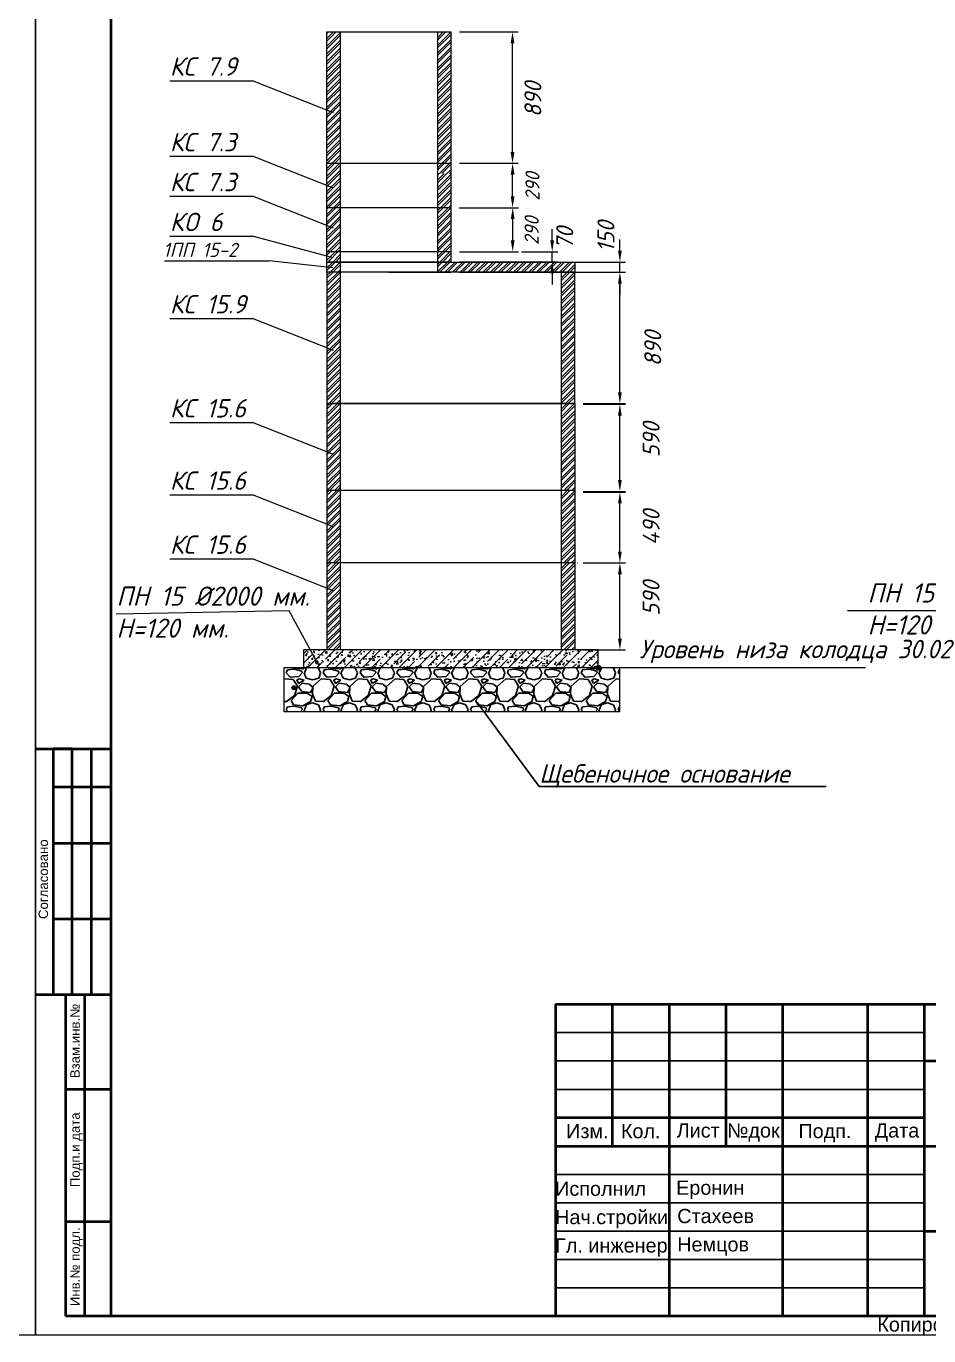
# Model space of a CAD drawing. Header units: millimetres. Extents: x 1064 to 180712, y 574 to 40185.
# Drawn here: x 140897 to 156811, y 574 to 23658 of the extents above; entities that cross this region are included whole.
import ezdxf

# ---------------------------------------------------------------- set-up
doc = ezdxf.new("R2010")
doc.units = ezdxf.units.MM
doc.layers.add('.', color=7, linetype='Continuous', lineweight=0, true_color=0xffffff)
for name, color, linetype, lineweight in [('00-рамка', 7, 'Continuous', 40), ('Канализация К1', 14, 'Continuous', 40), ('норма', 7, 'Continuous', 50), ('Размеры КР', 23, 'Continuous', 13), ('Тонко', 7, 'Continuous', 15)]:
    doc.layers.add(name, color=color, linetype=linetype, lineweight=lineweight)
doc.styles.add('2_5-Ариел', font='arial.ttf', dxfattribs={"height": 2.5})
doc.styles.add('GOST-2.304_Type-B_italic', font='GOST Common Italic.ttf')
doc.styles.add('Line_GUGK', font='GOST Common.ttf')
doc.styles.add('Ариель-2_5', font='arial.ttf')
doc.styles.add('ГОСТ', font='GOST Common Italic.ttf', dxfattribs={"height": 300})
doc.linetypes.add('MYOTKOS', pattern='A,0.25,["|",Line_GUGK,S=0.5,R=0,X=0,Y=0.1],0.5,["|",Line_GUGK,S=0.9,R=0,X=0,Y=0.3],0.25', length=1)
doc.dimstyles.new('М 50', dxfattribs={"dimscale": 0, "dimtxt": 300, "dimasz": 200, "dimexe": 100, "dimexo": 150, "dimgap": 70, "dimtad": 1, "dimdec": 0, "dimlfac": 0.5, "dimdsep": 46, "dimtxsty": 'ГОСТ', "dimcen": 100, "dimdle": 150, "dimclrd": 256, "dimclre": 256, "dimclrt": 256, "dimazin": 3, "dimtfac": 1, "dimtdec": 0, "dimtmove": 1, "dimatfit": 3, "dimfxl": 100, "dimtolj": 1, "dimlwd": -1, "dimlwe": -1, "dimarcsym": 0})
pattern_1 = [(45, (-267289.36, -631709.12), (-67.351921, 67.351921), []), (45, (-267244.46, -631709.12), (-67.351921, 67.351921), [])]

# ---------------------------------------------------------------- blocks, each defined once
blk = doc.blocks.new('*D92')
at = {"layer": 'Defpoints', "color": 0, "transparency": 16777216}
for p in [(150568, 14198), (151365, 14198), (150568, 12664)]:
    blk.add_point(p, dxfattribs=at)
at = {"layer": 'Размеры КР', "transparency": 16777216}
for p, q in [((150718, 14198), (151465, 14198)), ((151365, 12864), (151365, 13998)), ((150718, 12664), (151465, 12664))]:
    blk.add_line(p, q, dxfattribs=at)
for points in [[(151331, 13998), (151398, 13998), (151365, 14198)], [(151331, 12864), (151398, 12864), (151365, 12664)]]:
    blk.add_solid(points, dxfattribs=at)
at = {"layer": 'Размеры КР', "lineweight": 13, "transparency": 16777216, "insert": (151915, 13572), "char_height": 300, "attachment_point": 5, "rotation": 90, "style": 'ГОСТ'}
blk.add_mtext('\\A1;590', dxfattribs=at)
blk = doc.blocks.new('*D93')
at = {"layer": 'Defpoints', "color": 0, "transparency": 16777216}
for p in [(150568, 19320), (151365, 19320), (150568, 17006)]:
    blk.add_point(p, dxfattribs=at)
at = {"layer": 'Размеры КР', "transparency": 16777216}
for p, q in [((150718, 19320), (151465, 19320)), ((151365, 17206), (151365, 19120)), ((150718, 17006), (151465, 17006))]:
    blk.add_line(p, q, dxfattribs=at)
for points in [[(151331, 19120), (151398, 19120), (151365, 19320)], [(151331, 17206), (151398, 17206), (151365, 17006)]]:
    blk.add_solid(points, dxfattribs=at)
at = {"layer": 'Размеры КР', "lineweight": 13, "transparency": 16777216, "insert": (151944, 17974), "char_height": 300, "attachment_point": 5, "rotation": 90, "style": 'ГОСТ'}
blk.add_mtext('\\A1;890', dxfattribs=at)
blk = doc.blocks.new('*D97')
at = {"layer": 'Defpoints', "color": 0, "transparency": 16777216}
for p in [(148384, 19501), (151365, 19501), (148384, 19320)]:
    blk.add_point(p, dxfattribs=at)
at = {"layer": 'Размеры КР', "transparency": 16777216}
for p, q in [((151365, 19701), (151365, 19901)), ((148534, 19501), (151465, 19501)), ((151365, 19320), (151365, 19501)), ((148534, 19320), (151465, 19320)), ((151365, 19120), (151365, 18920))]:
    blk.add_line(p, q, dxfattribs=at)
for points in [[(151331, 19701), (151398, 19701), (151365, 19501)], [(151331, 19120), (151398, 19120), (151365, 19320)]]:
    blk.add_solid(points, dxfattribs=at)
at = {"layer": 'Размеры КР', "lineweight": 13, "transparency": 16777216, "insert": (151119, 19948), "char_height": 300, "attachment_point": 5, "rotation": 90, "style": 'ГОСТ'}
blk.add_mtext('\\A1;150', dxfattribs=at)
blk = doc.blocks.new('*D98')
at = {"layer": 'Defpoints', "color": 0, "transparency": 16777216}
for p in [(148382, 20458), (149475, 20458), (148384, 19683)]:
    blk.add_point(p, dxfattribs=at)
at = {"layer": 'Размеры КР', "transparency": 16777216}
for p, q in [((148532, 20458), (149575, 20458)), ((149475, 19883), (149475, 20258)), ((148534, 19683), (149575, 19683))]:
    blk.add_line(p, q, dxfattribs=at)
for points in [[(149441, 20258), (149508, 20258), (149475, 20458)], [(149441, 19883), (149508, 19883), (149475, 19683)]]:
    blk.add_solid(points, dxfattribs=at)
at = {"layer": 'Размеры КР', "lineweight": 13, "transparency": 16777216, "insert": (149810, 20051), "char_height": 300, "attachment_point": 5, "rotation": 90, "style": 'ГОСТ'}
blk.add_mtext('\\A1;{\\H0.83333x;290}', dxfattribs=at)
blk = doc.blocks.new('*D99')
at = {"layer": 'Defpoints', "color": 0, "transparency": 16777216}
for p in [(148384, 21242), (149473, 21242), (148382, 20458)]:
    blk.add_point(p, dxfattribs=at)
at = {"layer": 'Размеры КР', "transparency": 16777216}
for p, q in [((148534, 21242), (149573, 21242)), ((149473, 20658), (149473, 21042)), ((148532, 20458), (149573, 20458))]:
    blk.add_line(p, q, dxfattribs=at)
for points in [[(149440, 21042), (149506, 21042), (149473, 21242)], [(149440, 20658), (149506, 20658), (149473, 20458)]]:
    blk.add_solid(points, dxfattribs=at)
at = {"layer": 'Размеры КР', "lineweight": 13, "transparency": 16777216, "insert": (149823, 20831), "char_height": 300, "attachment_point": 5, "rotation": 90, "style": 'ГОСТ'}
blk.add_mtext('\\A1;{\\H0.83333x;290}', dxfattribs=at)
blk = doc.blocks.new('*D100')
at = {"layer": 'Defpoints', "color": 0, "transparency": 16777216}
for p in [(148384, 23556), (149471, 23556), (148384, 21242)]:
    blk.add_point(p, dxfattribs=at)
at = {"layer": 'Размеры КР', "transparency": 16777216}
for p, q in [((148534, 23556), (149571, 23556)), ((149471, 21442), (149471, 23356)), ((148534, 21242), (149571, 21242))]:
    blk.add_line(p, q, dxfattribs=at)
for points in [[(149438, 23356), (149505, 23356), (149471, 23556)], [(149438, 21442), (149505, 21442), (149471, 21242)]]:
    blk.add_solid(points, dxfattribs=at)
at = {"layer": 'Размеры КР', "lineweight": 13, "transparency": 16777216, "insert": (149831, 22365), "char_height": 300, "attachment_point": 5, "rotation": 90, "style": 'ГОСТ'}
blk.add_mtext('\\A1;890', dxfattribs=at)
blk = doc.blocks.new('*D142')
at = {"layer": 'Defpoints', "color": 0, "transparency": 16777216}
for p in [(150568, 16993), (151365, 16993), (150568, 15459)]:
    blk.add_point(p, dxfattribs=at)
at = {"layer": 'Размеры КР', "transparency": 16777216}
for p, q in [((150718, 16993), (151465, 16993)), ((151365, 15659), (151365, 16793)), ((150718, 15459), (151465, 15459))]:
    blk.add_line(p, q, dxfattribs=at)
for points in [[(151331, 16793), (151398, 16793), (151365, 16993)], [(151331, 15659), (151398, 15659), (151365, 15459)]]:
    blk.add_solid(points, dxfattribs=at)
at = {"layer": 'Размеры КР', "lineweight": 13, "transparency": 16777216, "insert": (151915, 16367), "char_height": 300, "attachment_point": 5, "rotation": 90, "style": 'ГОСТ'}
blk.add_mtext('\\A1;590', dxfattribs=at)
blk = doc.blocks.new('*D143')
at = {"layer": 'Defpoints', "color": 0, "transparency": 16777216}
for p in [(150568, 15446), (151365, 15446), (150568, 14198)]:
    blk.add_point(p, dxfattribs=at)
at = {"layer": 'Размеры КР', "transparency": 16777216}
for p, q in [((150718, 15446), (151465, 15446)), ((151365, 14398), (151365, 15246)), ((150718, 14198), (151465, 14198))]:
    blk.add_line(p, q, dxfattribs=at)
for points in [[(151331, 15246), (151398, 15246), (151365, 15446)], [(151331, 14398), (151398, 14398), (151365, 14198)]]:
    blk.add_solid(points, dxfattribs=at)
at = {"layer": 'Размеры КР', "lineweight": 13, "transparency": 16777216, "insert": (151915, 14821), "char_height": 300, "attachment_point": 5, "rotation": 90, "style": 'ГОСТ'}
blk.add_mtext('\\A1;490', dxfattribs=at)
blk = doc.blocks.new('*D150')
at = {"layer": 'Defpoints', "color": 0, "linetype": 'MYOTKOS', "transparency": 16777216}
for p in [(149482, 19683), (150171, 19683), (148384, 19502)]:
    blk.add_point(p, dxfattribs=at)
at = {"layer": 'Размеры КР', "transparency": 16777216}
for p, q in [((150171, 19883), (150171, 20083)), ((149632, 19683), (150271, 19683)), ((150171, 19502), (150171, 19683)), ((148534, 19502), (150271, 19502)), ((150171, 19302), (150171, 19102))]:
    blk.add_line(p, q, dxfattribs=at)
at = {"layer": 'Размеры КР', "linetype": 'MYOTKOS', "transparency": 16777216}
for points in [[(150137, 19883), (150204, 19883), (150171, 19683)], [(150137, 19302), (150204, 19302), (150171, 19502)]]:
    blk.add_solid(points, dxfattribs=at)
at = {"layer": 'Размеры КР', "linetype": 'MYOTKOS', "transparency": 16777216, "insert": (150393, 19920), "char_height": 300, "attachment_point": 5, "rotation": 90, "style": 'ГОСТ'}
blk.add_mtext('\\A1;70', dxfattribs=at)

msp = doc.modelspace()

# ---------------------------------------------------------------- hatches: boundary and pattern name
at = {"layer": '.', "linetype": 'Continuous', "lineweight": 15}
h = msp.add_hatch(dxfattribs=at)
h.set_pattern_fill('ANSI32', color=0, scale=10)
h.set_pattern_definition([(45, (-265703.28, -581631.07), (-67.351921, 67.351921), []), (45, (-265658.38, -581631.07), (-67.351921, 67.351921), [])])
h.paths.add_polyline_path([(164333.4, 14197.5), (164099.4, 14197.5), (164099.4, 12663.5), (164333.4, 12663.5)])
h.paths.add_polyline_path([(165905.9, 13111.4), (165905.9, 14032.8), (165455.9, 14032.8), (165455.9, 13111.4)], flags=9)
h.paths.add_polyline_path([(165963.9, 14463.1), (165963.9, 15384.6), (165513.9, 15384.6), (165513.9, 14463.1)], flags=9)
h.paths.add_polyline_path([(165984, 16245.7), (165984, 17167.2), (165534, 17167.2), (165534, 16245.7)], flags=9)
h.paths.add_polyline_path([(166057.5, 17818.4), (166057.5, 18454.1), (165607.5, 18454.1), (165607.5, 17818.4)], flags=9)
h.paths.add_polyline_path([(164075.2, 18220.8), (164075.2, 19013.7), (163675.2, 19013.7), (163675.2, 18220.8)], flags=9)
h.paths.add_polyline_path([(164264.1, 19418.4), (164264.1, 20211.3), (163864.1, 20211.3), (163864.1, 19418.4)], flags=9)
h.paths.add_polyline_path([(164243.5, 20721.7), (164243.5, 21814.6), (163793.5, 21814.6), (163793.5, 20721.7)], flags=9)
h.paths.add_polyline_path([(160518.3, 22656.2), (161719.3, 22656.2), (161719.3, 23584.7), (160518.3, 23584.7)], flags=9)
h.paths.add_polyline_path([(160399.8, 36591.7), (161625.5, 36591.7), (161625.5, 37520.3), (160399.8, 37520.3)], flags=9)
h.paths.add_polyline_path([(157338.4, 35445.2), (159014.9, 35445.2), (159014.9, 35931.9), (157338.4, 35931.9)], flags=9)
h.paths.add_polyline_path([(157311.8, 34038.8), (159003.7, 34038.8), (159003.7, 34525.5), (157311.8, 34525.5)], flags=9)
h.paths.add_polyline_path([(157311.8, 33235.7), (158555.6, 33235.7), (158555.6, 33722.4), (157311.8, 33722.4)], flags=9)
h.paths.add_polyline_path([(157177.2, 21429.7), (158853.7, 21429.7), (158853.7, 21916.4), (157177.2, 21916.4)], flags=9)
h.paths.add_polyline_path([(157177.2, 20097.6), (158869.2, 20097.6), (158869.2, 20584.3), (157177.2, 20584.3)], flags=9)
h.paths.add_polyline_path([(157177.2, 19393.5), (158869.2, 19393.5), (158869.2, 19880.2), (157177.2, 19880.2)], flags=9)
h.paths.add_polyline_path([(157177.2, 18690.3), (158421.1, 18690.3), (158421.1, 19177), (157177.2, 19177)], flags=9)
h.paths.add_polyline_path([(157177.2, 17239.9), (159100.9, 17239.9), (159100.9, 17726.6), (157177.2, 17726.6)], flags=9)
h.paths.add_polyline_path([(157177.2, 15558), (159100.9, 15558), (159100.9, 16044.7), (157177.2, 16044.7)], flags=9)
h.paths.add_polyline_path([(157177.2, 14276), (159100.9, 14276), (159100.9, 14762.7), (157177.2, 14762.7)], flags=9)
h.paths.add_polyline_path([(154366.8, 11491.1), (157500.8, 11491.1), (157500.8, 12520.3), (154366.8, 12520.3)], flags=9)
h.paths.add_polyline_path([(155307.6, 12851), (159886.7, 12851), (159886.7, 13921.3), (155307.6, 13921.3)], flags=9)
h.paths.add_polyline_path([(165394.9, 11785.8), (169395.5, 11785.8), (169395.5, 12923.3), (165394.9, 12923.3)], flags=9)
h.paths.add_polyline_path([(157311.8, 31406.6), (159235.5, 31406.6), (159235.5, 31893.4), (157311.8, 31893.4)], flags=9)
h.paths.add_polyline_path([(157311.8, 29724.7), (159235.5, 29724.7), (159235.5, 30211.4), (157311.8, 30211.4)], flags=9)
h.paths.add_polyline_path([(157311.8, 28442.7), (159235.5, 28442.7), (159235.5, 28929.4), (157311.8, 28929.4)], flags=9)
h.paths.add_polyline_path([(154501.4, 25657.8), (157635.3, 25657.8), (157635.3, 26687), (154501.4, 26687)], flags=9)
h.paths.add_polyline_path([(155442.1, 27017.7), (160021.2, 27017.7), (160021.2, 28088), (155442.1, 28088)], flags=9)
h.paths.add_polyline_path([(165529.5, 25952.5), (169530.1, 25952.5), (169530.1, 27090), (165529.5, 27090)], flags=9)
at = {"layer": '.', "linetype": 'MYOTKOS'}
h = msp.add_hatch(dxfattribs=at)
h.set_pattern_fill('ANSI32', color=0, scale=10)
h.set_pattern_definition(pattern_1)
h.paths.add_polyline_path([(146433.9, 23556), (146199.9, 23556), (146199.9, 21061), (146433.9, 21061)])
h.paths.add_polyline_path([(146433.9, 21061), (146199.9, 21061), (146199.9, 20281), (146433.9, 20281)])
h.paths.add_polyline_path([(146433.9, 20281), (146199.9, 20281), (146199.9, 19501), (146433.9, 19501)])
h.paths.add_polyline_path([(148383.9, 21061), (148148.8, 21061), (148148.5, 20281), (148383.9, 20281)])
h.paths.add_polyline_path([(148383.9, 20281), (148148.5, 20281), (148148.1, 19501.4), (148383.9, 19501.5)])
h.paths.add_polyline_path([(146433.9, 19500.6), (146199.9, 19500.5), (146199.9, 19319.5), (146433.9, 19319.5)])
h.paths.add_polyline_path([(148383.9, 19500.5), (148148.1, 19500.6), (148148, 19319.9), (148383.9, 19320)])
h.paths.add_polyline_path([(150567.9, 19500.5), (148383.9, 19500.5), (148383.9, 19319.5), (150567.9, 19319.5)])
h.paths.add_polyline_path([(150567.9, 19319.5), (150333.9, 19319.5), (150333.9, 18565.5), (150333.9, 17005.5), (150567.9, 17005.5)])
h.paths.add_polyline_path([(146433.9, 18565.5), (146433.9, 19319.1), (146199.9, 19319), (146199.9, 17005.5), (146433.9, 17005.5)])
h.paths.add_polyline_path([(160199.4, 23229.7), (159965.4, 23229.7), (159965.4, 21061.5), (159965.4, 20825.7), (160199.4, 20825.7)])
h.paths.add_polyline_path([(160199.4, 20825.7), (159965.4, 20825.7), (159965.4, 20281.5), (159965.4, 20045.7), (160199.4, 20045.7)])
h.paths.add_polyline_path([(162149.4, 20825.7), (161914.2, 20825.7), (161913.8, 20045.7), (162149.4, 20045.7), (162149.4, 20281.5)])
h.paths.add_polyline_path([(162149.4, 21061.5), (162149.4, 23229.7), (161915.3, 23229.7), (161914.2, 20825.7), (162149.4, 20825.7)])
h.paths.add_polyline_path([(160199.4, 20045.7), (159965.4, 20045.7), (159965.4, 19864.3), (160199.4, 19864.3)])
h.paths.add_polyline_path([(160199.4, 19864.3), (159965.4, 19864.3), (159965.4, 19863.7), (159965.4, 19682.5), (160199.4, 19682.5)])
h.paths.add_polyline_path([(160199.4, 19682.5), (159965.4, 19682.5), (159965.4, 19501.5), (160199.4, 19501.5)])
h.paths.add_polyline_path([(160199.4, 19500.8), (159965.4, 19500.8), (159965.4, 19500.5), (159965.4, 19319.5), (160199.4, 19319.5)])
h.paths.add_polyline_path([(162149.4, 20045.7), (161913.8, 20045.7), (161913.7, 19864.3), (162149.4, 19864.3)])
h.paths.add_polyline_path([(162149.4, 19864.3), (161913.7, 19864.3), (161913.7, 19682.5), (162149.4, 19682.5)])
h.paths.add_polyline_path([(162149.4, 19682.5), (161913.7, 19682.5), (161913.6, 19501.9), (162149.4, 19502)])
h.paths.add_polyline_path([(162149.4, 19500.8), (161913.6, 19500.8), (161913.5, 19319.9), (162149.4, 19320)])
at = {"layer": '.', "linetype": 'Continuous', "lineweight": 15}
h = msp.add_hatch(dxfattribs=at)
h.set_pattern_fill('ANSI32', color=0, scale=10)
h.set_pattern_definition([(45, (-279468.76, -580357.07), (-67.351921, 67.351921), []), (45, (-279423.855, -580357.07), (-67.351921, 67.351921), [])])
h.paths.add_polyline_path([(148148.8, 21061), (148383.9, 21061), (148383.9, 23556), (148149.9, 23556)])
h = msp.add_hatch(dxfattribs=at)
h.set_pattern_fill('ANSI32', color=0, scale=10)
h.set_pattern_definition([(45, (-279603.31, -592989.78), (-67.351921, 67.351921), []), (45, (-279558.41, -592989.78), (-67.351921, 67.351921), [])])
h.paths.add_polyline_path([(146199.9, 15471.5), (146433.9, 15471.5), (146433.9, 17005.5), (146199.9, 17005.5)])
h.paths.add_polyline_path([(150567.9, 17005.5), (150333.9, 17005.5), (150333.9, 15471.5), (150567.9, 15471.5)])
h = msp.add_hatch(dxfattribs=at)
h.set_pattern_fill('ANSI32', color=0, scale=10)
h.set_pattern_definition([(45, (-279468.76, -580097.07), (-67.351921, 67.351921), []), (45, (-279423.855, -580097.07), (-67.351921, 67.351921), [])])
h.paths.add_polyline_path([(146433.9, 15471.5), (146199.9, 15471.5), (146199.9, 14197.5), (146433.9, 14197.5)])
at = {"layer": '.', "linetype": 'MYOTKOS'}
h = msp.add_hatch(dxfattribs=at)
h.set_pattern_fill('ANSI32', color=0, scale=10)
h.set_pattern_definition([(45, (-269365.58, -631709.12), (-67.351921, 67.351921), []), (45, (-269320.68, -631709.12), (-67.351921, 67.351921), [])])
h.paths.add_polyline_path([(150567.9, 15471.5), (150333.9, 15471.5), (150333.9, 14197.5), (150567.9, 14197.5)])
at = {"layer": '.', "linetype": 'Continuous', "lineweight": 15}
h = msp.add_hatch(dxfattribs=at)
h.set_pattern_fill('ANSI32', color=0, scale=10)
h.set_pattern_definition([(45, (-279468.76, -581631.07), (-67.351921, 67.351921), []), (45, (-279423.855, -581631.07), (-67.351921, 67.351921), [])])
h.paths.add_polyline_path([(146433.9, 14197.5), (146199.9, 14197.5), (146199.9, 12663.5), (146433.9, 12663.5)])
at = {"layer": '.', "linetype": 'MYOTKOS'}
h = msp.add_hatch(dxfattribs=at)
h.set_pattern_fill('ANSI32', color=0, scale=10)
h.set_pattern_definition(pattern_1)
h.paths.add_polyline_path([(150567.9, 14197.5), (150333.9, 14197.5), (150333.9, 12663.5), (150567.9, 12663.5)])
h = msp.add_hatch()
h.set_pattern_fill('GRAVEL', color=256, scale=650)
h.set_pattern_definition([(228.0127875, (-1401891.38, -224345.596), (-5200, -5850), [87.4484, -8657.40723]), (184.9697407, (-1401949.88, -224410.596), (7800, 650), [150.0642, -14856.3511]), (132.510447, (-1402099.38, -224423.596), (6500, -7150), [105.8122, -10475.4212]), (267.273689, (-1402352.88, -224586.096), (650, 13000), [136.6547, -13528.81273]), (292.8336542, (-1402359.38, -224722.596), (-3250, 7800), [134.00075, -13266.09253]), (357.273689, (-1402307.38, -224846.096), (-13000, 650), [136.6547, -13528.81273]), (37.6942405, (-1402170.879, -224852.596), (-8450, -6500), [180.71885, -17891.15156]), (72.2553284, (-1402027.879, -224742.096), (4550, 14300), [170.6172, -16891.10897]), (121.4295656, (-1401975.88, -224579.596), (-5200, 8450), [137.1175, -13574.64752]), (175.2363583, (-1402047.38, -224462.596), (7150, -650), [156.5408, -7670.49568]), (222.3974378, (-1402203.379, -224449.596), (-7800, -7150), [202.4412, -20041.69375]), (138.814075, (-1401709.38, -224592.596), (-4550, 3900), [69.09565, -6840.49913]), (171.4692344, (-1401761.38, -224547.096), (8450, -1300), [131.45405, -13013.98242]), (225, (-1401891.4, -224527.6), (-7e-14, -650), [91.92365, -827.31517]), (203.1985905, (-1401936.88, -224449.6), (3250, 1300), [49.5027, -4900.74982]), (291.8014095, (-1401982.38, -224469.1), (-650, 1950), [70.00695, -3430.35017]), (30.9637565, (-1401956.38, -224534.1), (1950, 1300), [113.70385, -3676.41488]), (161.565051, (-1401858.88, -224475.6), (1300, -650), [82.21915, -1973.26133]), (16.3895403, (-1402359.38, -224469.096), (6500, 1950), [115.18, -11402.84935]), (70.346176, (-1402248.88, -224436.596), (-2600, -7150), [96.62965, -9566.31504]), (293.1985905, (-1401858.88, -224345.6), (-1300, 3250), [99.00475, -4851.24777]), (343.6104597, (-1401819.88, -224436.596), (-6500, 1950), [115.18, -11402.84935]), (339.443955, (-1402359.38, -224872.096), (-3250, 1300), [111.072, -5442.53043]), (294.7751406, (-1402255.38, -224911.096), (-3250, 7150), [93.0657, -9213.518]), (66.8014095, (-1401852.38, -224995.6), (1300, 3250), [99.00475, -4851.24777]), (17.3540246, (-1401813.38, -224904.596), (-8450, -2600), [108.96015, -10787.02535]), (69.443955, (-1402170.88, -224995.596), (-1300, -3250), [55.536, -5498.06643]), (101.3099325, (-1401891.38, -224995.6), (-650, 2600), [33.1435, -3281.21918]), (165.963757, (-1401897.88, -224963.1), (1950, -650), [134.00075, -2546.0179]), (186.009006, (-1402027.88, -224930.596), (6500, 650), [124.1825, -12294.05006]), (303.690068, (-1401956.38, -224592.6), (-650, 1300), [93.7443, -2249.86403]), (353.1572266, (-1401904.38, -224670.596), (11050, -1300), [163.6661, -16202.9157]), (60.945396, (-1401741.88, -224690.096), (-2600, -4550), [66.9214, -6625.2382]), (90, (-1401709.4, -224631.6), (-650, 650), [39, -611]), (120.256437, (-1402040.88, -224911.096), (2600, -4550), [90.3006, -8939.788]), (48.0127875, (-1402086.38, -224833.096), (5200, 5850), [174.8968, -8569.95883]), (0, (-1401969.4, -224703.1), (650, 650), [169, -481]), (325.3048465, (-1401800.38, -224703.096), (6500, -4550), [102.7741, -10174.6283]), (254.054604, (-1401715.88, -224761.6), (-650, -2600), [94.6413, -4637.43013]), (207.6459754, (-1401741.88, -224852.596), (-12350, -6500), [154.09225, -15255.15822]), (175.4260787, (-1401878.38, -224924.096), (-8450, 650), [163.01935, -16138.89772])])
h.paths.add_polyline_path([(151355.3, 11571.5), (151355.3, 12351.5), (145446.4, 12351.5), (145446.4, 11571.5)])
at = {"layer": 'Размеры КР', "lineweight": 13}
h = msp.add_hatch(dxfattribs=at)
h.set_pattern_fill('AR-CONC', scale=39)
h.set_pattern_definition([(50, (-1326884.29, -232984.43), (279.73147, -24.473333), [29.25, -321.75]), (355, (-1326884.3, -232984.43), (-54.11302, 293.35493), [23.4, -257.4]), (100.451444, (-1326860.98, -232986.47), (225.61845, 268.881596), [24.858675, -273.445424]), (46.1842, (-1326884.3, -232906.43), (416.22412, -64.55252), [43.875, -482.625]), (96.635635, (-1326849.6, -232911.8), (364.51816, 379.90625), [37.28803, -410.16837]), (351.184164, (-1326884.3, -232906.43), (364.51816, 379.90625), [35.1, -386.1]), (21, (-1326845.29, -232925.93), (232.79375, -157.021367), [29.25, -321.75]), (326, (-1326845.3, -232925.93), (94.89298, 282.80852), [23.4, -257.4]), (71.451445, (-1326825.9, -232939.02), (327.686727, 125.78715), [24.858674, -273.445424]), (37.5, (-1326884.29, -232984.43), (4.7423436, 129.828603), [0, -254.28, 0, -261.3, 0, -258.375]), (7.5, (-1326884.29, -232984.43), (102.59712, 153.820568), [0, -148.98, 0, -248.43, 0, -98.475]), (327.5, (-1326971.26, -232984.43), (208.19075, -8.7964), [0, -97.5, 0, -304.2, 0, -403.65]), (317.5, (-1327010.26, -232984.43), (227.442606, 39.040943), [0, -126.75, 0, -202.02, 0, -286.65])])
h.paths.add_polyline_path([(145783.9, 12663.5), (145783.9, 12351.5), (150947, 12351.5, -0.4142136), (150983.9, 12388.4), (150983.9, 12663.5)])
h = msp.add_hatch(dxfattribs=at)
h.set_pattern_fill('ANSI35', scale=910)
h.set_pattern_definition([(45, (-1326884.29, -232984.43), (-160.866793, 160.866793), []), (45, (-1326723.42, -232984.43), (-160.866793, 160.866793), [284.375, -56.875, 0, -56.875])])
h.paths.add_polyline_path([(145783.9, 12663.5), (145783.9, 12351.5), (150947, 12351.5, -0.4142136), (150983.9, 12388.4), (150983.9, 12663.5)])
at = {"layer": 'Тонко', "lineweight": 15}
for points in [[(146055.6, 12444.9, 1), (145986, 12444.9, 1)], [(145651.5, 11996.9, 1), (145581.9, 11996.9, 1)]]:
    msp.add_hatch(color=256, dxfattribs=at).paths.add_polyline_path(points)

# ---------------------------------------------------------------- linework, layer by layer
at = {"lineweight": 13}
for p, q in [((143431.1, 22696.4), (144889.4, 22696.4)), ((146312.8, 22133.7), (144889.4, 22696.4)), ((143431.1, 21364.3), (144889.4, 21364.3)), ((146312.8, 20801.6), (144889.4, 21364.3)), ((143431.1, 20660.2), (144889.4, 20660.2)), ((146312.8, 20097.5), (144889.4, 20660.2)), ((143431.1, 19957.1), (144889.4, 19957.1)), ((146288.9, 19579.6), (144889.4, 19957.1)), ((143333.9, 19522.2), (145183.2, 19522.2)), ((146302.7, 19396.7), (145183.2, 19522.2)), ((143431.1, 18506.7), (144889.4, 18506.7)), ((146312.8, 17943.9), (144889.4, 18506.7)), ((143431.1, 16672.2), (144889.4, 16672.2)), ((146312.8, 16109.4), (144889.4, 16672.2)), ((143431.1, 15397.3), (144889.4, 15397.3)), ((146312.8, 14834.5), (144889.4, 15397.3)), ((143431.1, 14268.8), (144889.4, 14268.8)), ((146312.8, 13706), (144889.4, 14268.8)), ((142482.4, 13299.2), (145532.3, 13356)), ((145525.5, 13356), (146021.6, 12444.9)), ((155379.1, 13356), (159297.7, 13356)), ((150983.9, 12351.5), (155692.9, 12351.5))]:
    msp.add_line(p, q, dxfattribs=at)
at = {"linetype": 'MYOTKOS'}
for p, q in [((148847, 11738.3), (149942.1, 10258.4)), ((149942.1, 10258.4), (155000, 10258.4))]:
    msp.add_line(p, q, dxfattribs=at)
at = {"layer": '00-рамка', "lineweight": 40}
for p, q in [((141064.1, 10918), (142397.4, 10918)), ((141373.9, 10918), (141373.9, 6584.6)), ((141707.2, 10918), (141373.9, 10918)), ((141707.2, 6584.6), (141707.2, 10918)), ((142040.6, 10918), (142040.6, 6584.6)), ((141373.9, 10251.3), (142397.4, 10251.3)), ((142397.4, 9251.3), (141373.9, 9251.3)), ((142397.4, 7918), (141373.9, 7918)), ((141597.4, 6584.6), (141064.1, 6584.6)), ((142397.4, 6584.6), (141597.4, 6584.6)), ((141597.4, 918), (141597.4, 6584.6)), ((141930.8, 918), (141930.8, 6584.6)), ((150230.8, 6418), (150230.8, 918)), ((150230.8, 6418), (168730.8, 6418)), ((151230.8, 6418), (151230.8, 3918)), ((152230.8, 6418), (152230.8, 918)), ((153230.8, 6418), (153230.8, 3918)), ((154230.8, 6418), (154230.8, 918)), ((155730.8, 6418), (155730.8, 918)), ((156730.8, 6418), (156730.8, 918)), ((156730.8, 5418), (168730.8, 5418)), ((142397.4, 4918), (141597.4, 4918)), ((156730.8, 4418), (150230.8, 4418)), ((150230.8, 3918), (156730.8, 3918)), ((156730.8, 3918), (168730.8, 3918)), ((142397.4, 2584.6), (141597.4, 2584.6)), ((156730.8, 2418), (168730.8, 2418)), ((142397.4, 918), (141597.4, 918))]:
    msp.add_line(p, q, dxfattribs=at)
at = {"layer": '00-рамка', "lineweight": 25}
for p, q in [((150230.8, 5918), (156730.8, 5918)), ((150230.8, 5418), (156730.8, 5418)), ((150230.8, 4918), (156730.8, 4918)), ((150230.8, 3418), (156730.8, 3418)), ((150230.8, 2918), (156730.8, 2918)), ((150230.8, 2918), (154230.8, 2918)), ((156730.8, 2418), (150230.8, 2418)), ((150230.8, 1918), (156730.8, 1918)), ((150230.8, 1418), (156730.8, 1418))]:
    msp.add_line(p, q, dxfattribs=at)
at = {"layer": '00-рамка', "lineweight": 15}
for points in [[(113064.1, 40184.6), (141064.1, 40184.6), (141064.1, 584.6), (113064.1, 584.6)], [(141064.1, 40184.6), (169064.1, 40184.6), (169064.1, 584.6), (141064.1, 584.6)]]:
    msp.add_lwpolyline(points, close=True, dxfattribs=at)
at = {"layer": '00-рамка', "lineweight": 40}
msp.add_lwpolyline([(142397.4, 39851.3), (168730.8, 39851.3), (168730.8, 918), (142397.4, 918)], close=True, dxfattribs=at)
at = {"layer": 'Канализация К1', "color": 0, "linetype": 'Continuous', "lineweight": 15}
for p, q in [((146199.9, 21061), (146199.9, 23556)), ((146199.9, 23556), (148383.9, 23556)), ((148383.9, 23556), (148383.9, 21061)), ((146199.9, 21242), (148383.9, 21242)), ((146199.9, 20281), (146199.9, 21061)), ((148383.9, 21061), (148383.9, 20281)), ((146199.9, 20462), (148383.9, 20462)), ((146199.9, 19501), (146199.9, 20281)), ((148383.9, 20281), (148383.9, 19501)), ((148383.8, 19682.5), (146199.8, 19681.5)), ((148383.9, 19501.5), (146199.9, 19500.5)), ((146199.9, 19319), (146199.9, 19501)), ((146199.9, 19501), (147291.8, 19501)), ((147291.9, 19501), (148383.9, 19500.5)), ((148383.9, 19501), (147292, 19501)), ((148383.9, 19500.5), (150567.9, 19500.5)), ((150567.9, 19500.5), (150567.9, 19319.5)), ((148383.9, 19320), (146199.9, 19319)), ((147291.9, 19319.5), (148383.9, 19319)), ((150567.9, 17005.5), (146199.9, 17005.5)), ((146199.9, 17005.5), (146199.9, 15471.5)), ((150567.9, 17005.5), (146199.9, 17005.5)), ((150567.9, 15471.5), (146199.9, 15471.5)), ((146199.9, 15471.5), (146199.9, 14197.5)), ((150567.9, 14197.5), (146199.9, 14197.5)), ((146199.9, 14197.5), (146199.9, 12663.5)), ((150567.9, 14197.5), (146199.9, 14197.5))]:
    msp.add_line(p, q, dxfattribs=at)
for points in [[(150567.9, 17005.5), (150567.9, 15471.5)], [(150567.9, 15471.5), (150567.9, 14197.5)], [(150567.9, 14197.5), (150567.9, 12663.5)]]:
    msp.add_lwpolyline(points, dxfattribs=at)
at = {"layer": 'норма', "lineweight": 15, "ltscale": 2}
for p, q in [((145446.4, 11962.1), (145446.4, 12351.5)), ((151355.3, 12351.5), (151355.3, 11962.1))]:
    msp.add_line(p, q, dxfattribs=at)
at = {"layer": 'Размеры КР', "color": 250, "lineweight": 13}
for points in [[(146433.9, 23556), (146433.9, 18565.5)], [(148148, 23556), (148148, 19319.1)], [(148383.9, 17005.5), (150567.9, 17005.5), (150567.9, 19319.5), (146199.9, 19319.5), (146199.9, 17005.5), (148383.9, 17005.5)], [(150333.9, 18565.5), (150333.9, 19319.5)], [(146433.9, 18565.5), (146433.9, 17005.5)], [(150333.9, 17005.5), (150333.9, 18565.5)], [(146433.9, 17005.5), (146433.9, 15471.5)], [(150333.9, 15471.5), (150333.9, 17005.5)], [(146433.9, 15471.5), (146433.9, 14197.5)], [(150333.9, 14197.5), (150333.9, 15471.5)], [(146433.9, 14197.5), (146433.9, 12663.5)], [(150333.9, 12663.5), (150333.9, 14197.5)], [(145783.9, 12663.5), (145783.9, 12351.5), (150983.9, 12351.5), (150983.9, 12663.5), (145783.9, 12663.5)]]:
    msp.add_lwpolyline(points, dxfattribs=at)
msp.add_lwpolyline([(151355.3, 11571.5), (145446.4, 11571.5), (145446.4, 12351.5), (151355.3, 12351.5)], close=True, dxfattribs=at)
at = {"layer": 'Размеры КР', "color": 250, "lineweight": 30}
msp.add_circle((150983.9, 12351.5), 36.9, dxfattribs=at)
at = {"layer": 'Тонко', "lineweight": 15, "ltscale": 2}
for p, q in [((150619.2, 14196.6), (150620.1, 14197.5)), ((150619.2, 14196.6), (150620.1, 14197.5)), ((145956.9, 12662.6), (145956.9, 12662.6)), ((150619.2, 12662.6), (150620.1, 12663.5))]:
    msp.add_line(p, q, dxfattribs=at)
at = {"layer": 'Тонко', "lineweight": 15}
msp.add_circle((145616.7, 11996.9), 34.8, dxfattribs=at)

# ---------------------------------------------------------------- texts
at = {"lineweight": 15, "style": 'GOST-2.304_Type-B_italic'}
for s, height, p in [('КС 7.9', 324.48, (143431.1, 22784.8)), ('КС 7.3', 324.48, (143431.1, 21452.7)), ('КС 7.3', 324.48, (143431.1, 20748.6)), ('КO 6', 324.48, (143431.1, 20045.4)), ('1ПП 15-2', 249.6, (143308.8, 19590.2)), ('КС 15.9', 324.48, (143431.1, 18595)), ('КС 15.6', 324.48, (143431.1, 16760.5)), ('КС 15.6', 324.48, (143431.1, 15485.6)), ('КС 15.6', 324.48, (143431.1, 14357.1))]:
    msp.add_text(s, height=height, dxfattribs=at).set_placement(p)
at = {"attachment_point": 1, "style": 'ГОСТ'}
for s, width, heights, insert, char_height in [('ПН 15 %%C2000 мм.\\PН=120 мм.', 4544.083, [1509.7], (142489.2, 13780.9), 338), ('ПН 15 %%C2000 мм.\\PН=120 мм.', 4544.083, [1509.7], (155731.2, 13836.8), 338), ('Щебеночное основание ', 5055.506, [0], (149942.1, 10648.4), 325)]:
    msp.add_mtext_dynamic_manual_height_columns(s, width=width, gutter_width=26, heights=heights, dxfattribs=dict(at, insert=insert, char_height=char_height))
at = {"color": 250, "insert": (151710.7, 12842), "char_height": 325, "attachment_point": 1, "style": 'ГОСТ'}
msp.add_mtext_dynamic_manual_height_columns('Уровень низа колодца 30.02 ', width=5522.333, gutter_width=26, heights=[0], dxfattribs=at)
at = {"layer": '00-рамка', "style": 'Ариель-2_5'}
for s, height, p in [('Согласовано', 166.667, (141282.7, 7919.8)), ('Взам.инв.№', 166.67, (141842.1, 5114.2)), ('Подп.и дата', 166.667, (141842.1, 3192.9)), ('Инв.№ подл.', 166.667, (141842.1, 1095.8))]:
    msp.add_text(s, height=height, rotation=90, dxfattribs=at).set_placement(p)
at = {"layer": '00-рамка', "style": '2_5-Ариел'}
for s, p in [('Изм.', (150416.8, 4057.2)), ('Кол.', (151382.3, 4057.1)), ('Лист', (152366, 4068.4)), ('№док', (153255.4, 4068.4)), ('Подп.', (154511.6, 4058)), ('Дата', (155857.4, 4068.4)), ('Исполнил', (150222.6, 3041.7)), ('Еронин', (152355.8, 3060)), ('Нач.стройки', (150222.1, 2541.7)), ('Стахеев', (152375.1, 2560)), ('Немцов', (152375.1, 2060)), ('Гл. инженер', (150222.1, 2041.7)), ('Копировал', (155902.9, 649))]:
    msp.add_text(s, height=250, dxfattribs=at).set_placement(p)

# ---------------------------------------------------------------- dimensions: what is measured, and where the dimension line sits
at = {"layer": 'Размеры КР', "color": 1, "lineweight": 13}
for base, p1, p2, text, picture, middle in [((149471.5, 23556), (148383.9, 21242), (148383.9, 23556), '890', '*D100', (149830.6, 22365)), ((149473.1, 21242), (148382, 20457.8), (148383.9, 21242), '{\\H0.83333x;290}', '*D99', (149823.1, 20830.7)), ((149474.7, 20457.8), (148383.8, 19682.5), (148382, 20457.8), '{\\H0.83333x;290}', '*D98', (149810, 20050.8)), ((151364.8, 19500.5), (148383.9, 19320), (148384, 19500.5), '150', '*D97', (151119, 19947.7)), ((151364.8, 19319.5), (150567.9, 17005.5), (150567.9, 19319.5), '890', '*D93', (151944.4, 17974.1)), ((151364.8, 16992.8), (150567.9, 15458.8), (150567.9, 16992.8), '590', '*D142', (151915.4, 16367.4)), ((151364.8, 15446.1), (150567.9, 14197.5), (150567.9, 15446.1), '490', '*D143', (151915.4, 14820.7)), ((151364.8, 14197.5), (150567.9, 12663.5), (150567.9, 14197.5), '590', '*D92', (151915.4, 13572.1))]:
    dim = msp.add_linear_dim(base=base, p1=p1, p2=p2, angle=90, text=text, dimstyle='М 50', override={"dimscale": 1, "dimtad": 3, "dimtmove": 2}, dxfattribs=at)
    dim.commit()
    dim.dimension.update_dxf_attribs({"geometry": picture, "text_midpoint": middle, "dimtype": 160, "text_rotation": 90})
at = {"layer": 'Размеры КР', "linetype": 'MYOTKOS'}
dim = msp.add_linear_dim(base=(150170.6, 19682.5), p1=(148383.9, 19501.5), p2=(149481.7, 19682.5), angle=90, text='70', dimstyle='М 50', override={"dimscale": 1, "dimtad": 3, "dimtmove": 2}, dxfattribs=at)
dim.commit()
dim.dimension.update_dxf_attribs({"geometry": '*D150', "text_midpoint": (150393.2, 19919.6), "dimtype": 160})

doc.saveas('drawing.dxf')
